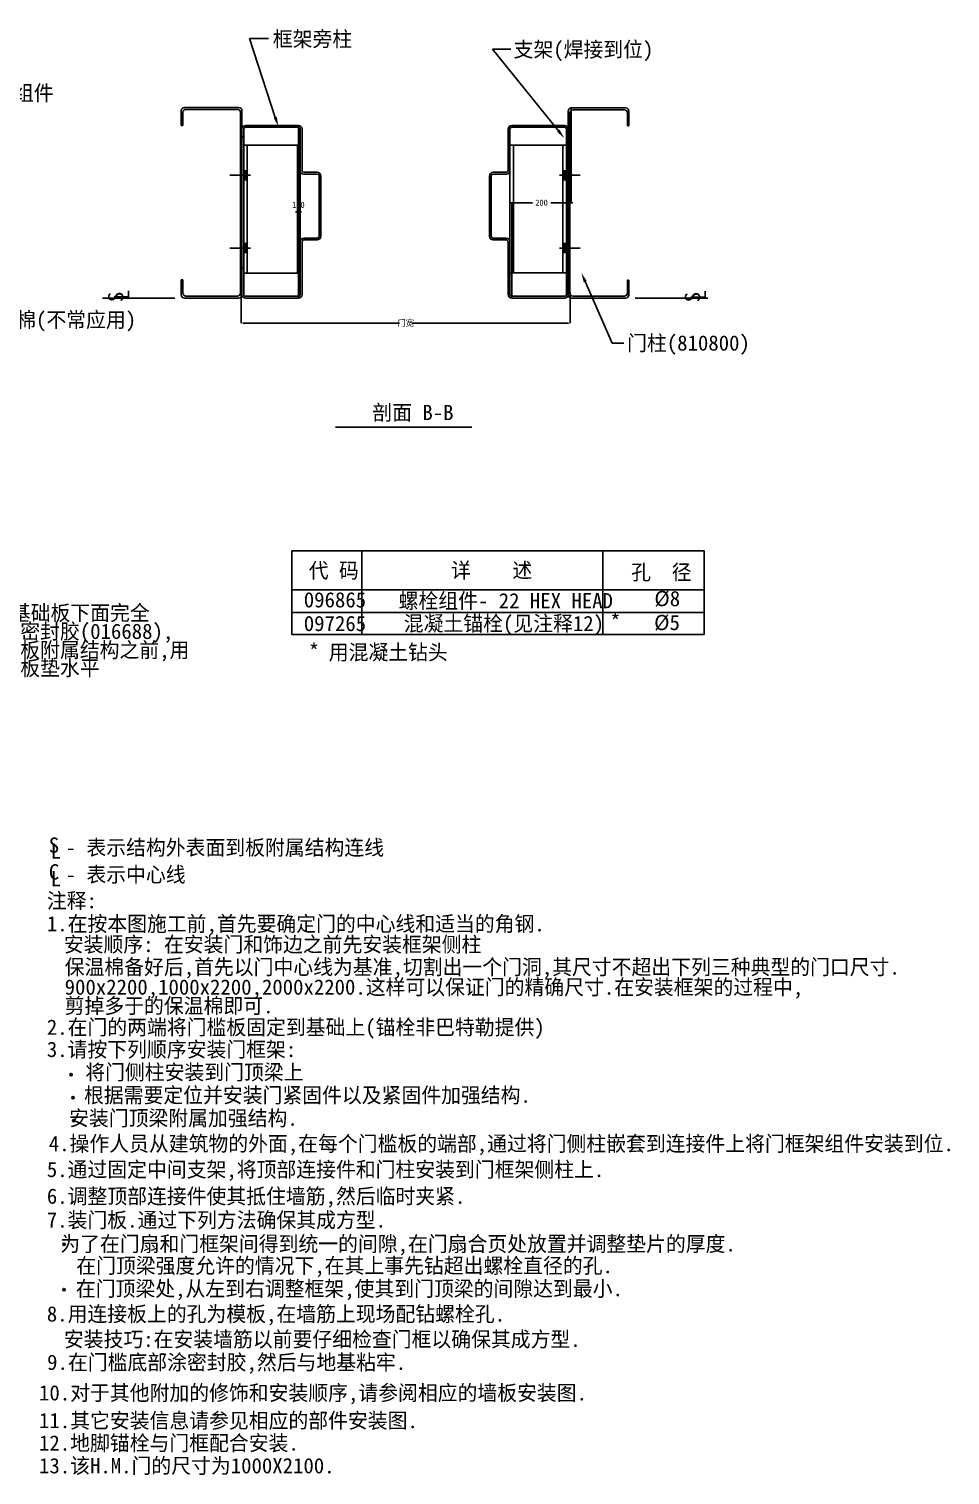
# Model space of a CAD drawing. Header units: metres. Extents: x 60 to 440, y 31 to 281.
# Drawn here: x 288.8 to 439.7, y 34.2 to 271.1 of the extents above; entities that cross this region are included whole.
import ezdxf

# ---------------------------------------------------------------- set-up
doc = ezdxf.new("R2010")
doc.units = ezdxf.units.M
for name, color, linetype in [('CALL', 1, 'Continuous'), ('CTRL', 5, 'Continuous'), ('DIMS-PRIM', 5, 'Continuous'), ('HIDL', 3, 'Continuous'), ('NOTE', 5, 'Continuous'), ('OBJS', 7, 'Continuous'), ('STRL', 2, 'Continuous'), ('TABL', 1, 'Continuous')]:
    doc.layers.add(name, color=color, linetype=linetype)
doc.dimstyles.get("Standard").update_dxf_attribs({"dimtxt": 2.5, "dimasz": 2.5, "dimexe": 1.25, "dimexo": 0.625, "dimtad": 1, "dimcen": 2.5, "dimazin": 3, "dimtfac": 1, "dimtmove": 0, "dimatfit": 3})

# ---------------------------------------------------------------- blocks, each defined once
blk = doc.blocks.new('_CLOSEDFILLED')
at = {"color": 0, "linetype": 'BYBLOCK'}
blk.add_solid([(-1, 0.16), (0, 0), (-1, -0.16)], dxfattribs=at)
blk = doc.blocks.new('*D1')
for p, q in [((323.54, 227.99), (323.54, 222.86)), ((377.41, 227.92), (377.41, 222.86)), ((323.79, 222.86), (349.475, 222.86)), ((351.475, 222.86), (377.16, 222.86))]:
    blk.add_line(p, q)
at = {"layer": 'Defpoints'}
for p in [(323.54, 227.99), (377.41, 227.92), (323.54, 222.86)]:
    blk.add_point(p, dxfattribs=at)
at = {"layer": 'DIMS-PRIM', "xscale": 0.25, "yscale": 0.25, "rotation": 180}
blk.add_blockref('_CLOSEDFILLED', (323.54, 222.86), dxfattribs=at)
at = {"layer": 'DIMS-PRIM', "xscale": 0.25, "yscale": 0.25}
blk.add_blockref('_CLOSEDFILLED', (377.41, 222.86), dxfattribs=at)
at = {"layer": 'DIMS-PRIM', "insert": (350.475, 222.86), "char_height": 1, "attachment_point": 5}
blk.add_mtext('门宽', dxfattribs=at)
blk = doc.blocks.new('*D2')
for p, q in [((332.91, 255.28), (332.91, 241.13)), ((332.66, 241.13), (332.41, 241.13)), ((332.91, 226.98), (332.91, 241.13)), ((332.91, 241.13), (332.91, 241.13)), ((333.16, 241.13), (333.41, 241.13))]:
    blk.add_line(p, q)
at = {"layer": 'Defpoints'}
for p in [(332.91, 255.28), (332.91, 241.13), (332.91, 226.98)]:
    blk.add_point(p, dxfattribs=at)
at = {"layer": 'DIMS-PRIM', "xscale": 0.25, "yscale": 0.25}
blk.add_blockref('_CLOSEDFILLED', (332.91, 241.13), dxfattribs=at)
at = {"layer": 'DIMS-PRIM', "xscale": 0.25, "yscale": 0.25, "rotation": 180}
blk.add_blockref('_CLOSEDFILLED', (332.91, 241.13), dxfattribs=at)
at = {"layer": 'DIMS-PRIM', "insert": (332.91, 242.255), "char_height": 1, "attachment_point": 5}
blk.add_mtext('150', dxfattribs=at)
blk = doc.blocks.new('*D3')
for p, q in [((377.61, 258.23), (377.61, 242.61)), ((371.235, 242.61), (367.61, 242.61)), ((367.86, 226.98), (367.86, 242.61)), ((377.86, 242.61), (374.235, 242.61))]:
    blk.add_line(p, q)
at = {"layer": 'Defpoints'}
for p in [(377.61, 258.23), (377.61, 242.61), (367.86, 226.98)]:
    blk.add_point(p, dxfattribs=at)
at = {"layer": 'DIMS-PRIM', "xscale": 0.25, "yscale": 0.25}
blk.add_blockref('_CLOSEDFILLED', (367.86, 242.61), dxfattribs=at)
at = {"layer": 'DIMS-PRIM', "xscale": 0.25, "yscale": 0.25, "rotation": 180}
blk.add_blockref('_CLOSEDFILLED', (377.61, 242.61), dxfattribs=at)
at = {"layer": 'DIMS-PRIM', "insert": (372.735, 242.61), "char_height": 1, "attachment_point": 5}
blk.add_mtext('200', dxfattribs=at)

msp = doc.modelspace()

# ---------------------------------------------------------------- linework, layer by layer
msp.add_line((323.66, 231.94), (323.95, 231.94))
at = {"layer": 'CALL'}
for p, q in [((329.12, 256.59), (324.87, 269.52)), ((324.87, 269.52), (328, 269.52)), ((375.49, 254.41), (364.7, 267.79)), ((364.7, 267.79), (367.71, 267.79)), ((379.9, 229.68), (384.31, 219.61)), ((384.31, 219.61), (386.23, 219.61)), ((339, 205.85), (361.32, 205.85))]:
    msp.add_line(p, q, dxfattribs=at)
for points in [[(329.37, 256.67), (328.87, 256.51), (329.61, 255.09)], [(375.69, 254.57), (375.28, 254.24), (376.47, 253.18)], [(379.65, 229.57), (380.14, 229.78), (379.26, 231.12)]]:
    msp.add_solid(points, dxfattribs=at)
at = {"layer": 'CTRL'}
for p, q in [((325.07, 247.1), (321.69, 247.1)), ((375.7, 247.1), (379.07, 247.1)), ((325.07, 235.18), (321.69, 235.18)), ((375.7, 235.18), (379.07, 235.18))]:
    msp.add_line(p, q, dxfattribs=at)
at = {"layer": 'DIMS-PRIM'}
for points in [[(323.95, 247.85), (324.52, 247.85), (323.95, 246.35), (324.52, 246.35)], [(376.24, 247.85), (376.81, 247.85), (376.24, 246.35), (376.81, 246.35)], [(323.95, 235.93), (324.52, 235.93), (323.95, 234.44), (324.52, 234.44)], [(376.24, 235.93), (376.81, 235.93), (376.24, 234.44), (376.81, 234.44)]]:
    msp.add_solid(points, dxfattribs=at)
at = {"layer": 'HIDL'}
for p, q in [((332.73, 252.02), (332.73, 231.09)), ((368.13, 252.04), (368.13, 231.1))]:
    msp.add_line(p, q, dxfattribs=at)
at = {"layer": 'NOTE'}
for points in [[(295.47, 99.76, 1), (295.87, 99.76, 1)], [(295.77, 95.98, 1), (296.16, 95.98, 1)], [(295.91, 92.21, 1), (296.31, 92.21, 1)], [(294.31, 71.95, 1), (294.7, 71.95, 1)], [(294.31, 64.55, 1), (294.7, 64.55, 1)]]:
    msp.add_lwpolyline(points, format="xyb", close=True, dxfattribs=at)
at = {"layer": 'OBJS'}
for p, q in [((313.72, 257.72), (313.72, 255.27)), ((313.97, 257.41), (313.97, 255.27)), ((323.16, 258.22), (314.22, 258.22)), ((322.91, 257.91), (314.47, 257.91)), ((323.41, 257.41), (323.41, 227.82)), ((323.66, 257.72), (323.66, 227.5)), ((323.66, 257.63), (323.66, 256.35)), ((377.11, 257.63), (377.11, 227.49)), ((377.11, 257.54), (377.11, 256.26)), ((377.36, 257.33), (377.36, 227.81)), ((377.61, 258.13), (386.54, 258.13)), ((377.86, 257.83), (386.3, 257.83)), ((386.8, 257.33), (386.8, 255.19)), ((387.04, 257.63), (387.04, 255.19)), ((313.72, 255.27), (313.97, 255.27)), ((323.95, 228.85), (323.95, 254.69)), ((332.91, 255.28), (324.25, 255.28)), ((324.25, 254.99), (332.91, 254.99)), ((333.2, 254.69), (333.2, 236.22)), ((333.5, 247.89), (333.5, 254.69)), ((367.27, 247.89), (367.27, 254.69)), ((367.56, 254.69), (367.56, 236.22)), ((367.86, 255.28), (376.52, 255.28)), ((376.52, 254.99), (367.86, 254.99)), ((376.81, 228.85), (376.81, 254.69)), ((387.04, 255.19), (386.8, 255.19)), ((323.95, 253.41), (323.66, 253.41)), ((333.2, 252.02), (323.95, 252.02)), ((324.52, 252.02), (324.52, 231.09)), ((367.56, 252.04), (376.81, 252.04)), ((376.24, 252.04), (376.24, 231.1)), ((376.81, 253.41), (377.11, 253.41)), ((323.66, 247.85), (323.41, 247.85)), ((324.52, 247.85), (323.95, 247.85)), ((335.99, 247.59), (333.8, 247.59)), ((333.8, 247.3), (335.99, 247.3)), ((336.28, 247), (336.28, 237.11)), ((336.58, 237.11), (336.58, 247)), ((364.19, 237.11), (364.19, 247)), ((364.48, 247), (364.48, 237.11)), ((364.78, 247.59), (366.97, 247.59)), ((366.97, 247.3), (364.78, 247.3)), ((376.24, 247.85), (376.81, 247.85)), ((377.11, 247.85), (377.36, 247.85)), ((323.66, 246.35), (323.41, 246.35)), ((324.52, 246.35), (323.95, 246.35)), ((376.24, 246.35), (376.81, 246.35)), ((377.11, 246.35), (377.36, 246.35)), ((323.66, 235.93), (323.41, 235.93)), ((324.52, 235.93), (323.95, 235.93)), ((333.2, 236.22), (333.2, 227.57)), ((333.5, 227.57), (333.5, 236.22)), ((335.99, 236.81), (333.8, 236.81)), ((333.8, 236.52), (335.99, 236.52)), ((364.78, 236.81), (366.97, 236.81)), ((366.97, 236.52), (364.78, 236.52)), ((367.27, 227.57), (367.27, 236.22)), ((367.56, 236.22), (367.56, 227.57)), ((376.24, 235.93), (376.81, 235.93)), ((377.11, 235.93), (377.36, 235.93)), ((323.66, 234.44), (323.41, 234.44)), ((323.66, 232.79), (323.66, 231.51)), ((324.52, 234.44), (323.95, 234.44)), ((376.24, 234.44), (376.81, 234.44)), ((376.81, 227.57), (376.81, 232.38)), ((376.81, 232.38), (377.11, 232.38)), ((377.11, 234.44), (377.36, 234.44)), ((377.11, 232.38), (377.11, 227.57)), ((313.72, 229.95), (313.72, 227.5)), ((313.72, 229.95), (313.97, 229.95)), ((313.97, 229.95), (313.97, 227.82)), ((323.66, 231.94), (323.66, 227.55)), ((333.2, 231.09), (323.95, 231.09)), ((323.95, 227.57), (323.95, 230.87)), ((367.56, 231.1), (376.81, 231.1)), ((386.8, 229.94), (386.8, 227.81)), ((387.04, 229.94), (386.8, 229.94)), ((387.04, 229.94), (387.04, 227.49)), ((314.22, 227), (323.16, 227)), ((314.47, 227.32), (322.91, 227.32)), ((332.91, 227.28), (324.25, 227.28)), ((324.25, 226.98), (332.91, 226.98)), ((367.86, 227.28), (376.52, 227.28)), ((376.52, 226.98), (367.86, 226.98)), ((386.54, 226.99), (377.61, 226.99)), ((386.3, 227.31), (377.86, 227.31))]:
    msp.add_line(p, q, dxfattribs=at)
for centre, radius, start, end in [((314.22, 257.72), 0.5, 90, 180), ((314.47, 257.41), 0.5, 90, 180), ((322.91, 257.41), 0.5, 0, 90), ((323.16, 257.72), 0.5, 0, 90), ((377.61, 257.63), 0.5, 90, 180), ((377.86, 257.33), 0.5, 90, 180), ((386.3, 257.33), 0.5, 0, 90), ((386.54, 257.63), 0.5, 0, 90), ((324.25, 254.69), 0.59, 90, 180), ((324.25, 254.69), 0.3, 90, 180), ((332.91, 254.69), 0.59, 0, 90), ((332.91, 254.69), 0.3, 360, 90), ((367.86, 254.69), 0.59, 90, 180), ((367.86, 254.69), 0.3, 90, 180), ((376.52, 254.69), 0.59, 0, 90), ((376.52, 254.69), 0.3, 0, 90), ((333.8, 247.89), 0.59, 180, 270), ((333.8, 247.89), 0.3, 180, 270), ((335.99, 247), 0.59, 0, 90), ((335.99, 247), 0.3, 360, 90), ((364.78, 247), 0.59, 90, 180), ((364.78, 247), 0.3, 90, 180), ((366.97, 247.89), 0.59, 270, 0), ((366.97, 247.89), 0.3, 270, 0), ((335.99, 237.11), 0.59, 270, 0), ((335.99, 237.11), 0.3, 270, 0), ((364.78, 237.11), 0.59, 180, 270), ((364.78, 237.11), 0.3, 180, 270), ((333.8, 236.22), 0.59, 90, 180), ((333.8, 236.22), 0.3, 90, 180), ((366.97, 236.22), 0.59, 0, 90), ((366.97, 236.22), 0.3, 0, 90), ((314.22, 227.5), 0.5, 180, 270), ((314.47, 227.82), 0.5, 180, 270), ((322.91, 227.82), 0.5, 270, 0), ((323.16, 227.5), 0.5, 270, 0), ((324.25, 227.57), 0.59, 180, 270), ((324.25, 227.57), 0.3, 180, 270), ((332.91, 227.57), 0.59, 270, 0), ((332.91, 227.57), 0.3, 270, 0), ((367.86, 227.57), 0.59, 180, 270), ((367.86, 227.57), 0.3, 180, 270), ((376.52, 227.57), 0.3, 270, 360), ((376.52, 227.57), 0.59, 270, 0), ((377.61, 227.49), 0.5, 180, 270), ((377.86, 227.81), 0.5, 180, 270), ((386.3, 227.81), 0.5, 270, 360), ((386.54, 227.49), 0.5, 270, 360)]:
    msp.add_arc(centre, radius, start, end, dxfattribs=at)
for points in [[(323.66, 247.85), (323.41, 247.85), (323.66, 247.1), (323.41, 247.1)], [(323.66, 246.35), (323.41, 246.35), (323.66, 247.1), (323.41, 247.1)], [(377.11, 247.85), (377.36, 247.85), (377.11, 247.1), (377.36, 247.1)], [(377.11, 246.35), (377.36, 246.35), (377.11, 247.1), (377.36, 247.1)], [(323.66, 235.93), (323.41, 235.93), (323.66, 235.18), (323.41, 235.18)], [(323.66, 234.44), (323.41, 234.44), (323.66, 235.18), (323.41, 235.18)], [(377.11, 235.93), (377.36, 235.93), (377.11, 235.18), (377.36, 235.18)], [(377.11, 234.44), (377.36, 234.44), (377.11, 235.18), (377.36, 235.18)]]:
    msp.add_solid(points, dxfattribs=at)
at = {"layer": 'STRL'}
for p, q in [((312.69, 226.98), (300.79, 226.98)), ((388.08, 226.95), (399.98, 226.95))]:
    msp.add_line(p, q, dxfattribs=at)
at = {"layer": 'TABL'}
for p, q in [((343.31, 171.88), (343.31, 185.59)), ((382.77, 171.88), (382.77, 185.59)), ((331.85, 179.2), (399.36, 179.2)), ((331.85, 175.48), (399.36, 175.48))]:
    msp.add_line(p, q, dxfattribs=at)
msp.add_lwpolyline([(331.85, 185.59), (331.85, 171.88), (399.36, 171.88), (399.36, 185.59)], close=True, dxfattribs=at)

# ---------------------------------------------------------------- texts
at = {"layer": 'CALL'}
for s, p in [('框架旁柱', (328.72, 268.19)), ('支架(焊接到位)', (368.15, 266.48)), ('钻%%c14孔,以安装螺栓组件', (255.94, 259.35)), ('**表示保温棉(不常应用)', (270.27, 222.19)), ('门柱(810800)', (386.75, 218.38)), ('剖面 B-B', (345.01, 206.99)), ('门槛板-在基础板下面完全', (271.1, 174.17)), ('涂满灰色的密封胶(016688),', (271.1, 171.14)), ('混凝土锚栓(见注释12)', (350.16, 172.43)), ('在安装门槛板附属结构之前,用', (271.1, 168.09)), ('*', (334.6, 167.86)), ('用混凝土钻头', (337.87, 167.72)), ('废料将门槛板垫水平', (271.1, 165.14))]:
    msp.add_text(s, height=2.5, dxfattribs=at).set_placement(p)
for s, p in [('S', (304.24, 226.33)), ('L', (305.2, 226.65)), ('S', (398.71, 226.29)), ('L', (399.67, 226.61))]:
    msp.add_text(s, height=2.5, rotation=90, dxfattribs=at).set_placement(p)
at = {"layer": 'NOTE'}
for s, p in [('S', (292.02, 136.11)), ('L', (292.34, 135.15)), ('- 表示结构外表面到板附属结构连线', (294.78, 135.72)), ('C', (292.02, 131.74)), ('L', (292.34, 130.62)), ('- 表示中心线', (294.78, 131.3)), ('注释:', (291.7, 127.01)), ('1.在按本图施工前,首先要确定门的中心线和适当的角钢.', (291.7, 123.23)), ('安装顺序: 在安装门和饰边之前先安装框架侧柱', (294.48, 119.85)), ('保温棉备好后,首先以门中心线为基准,切割出一个门洞,其尺寸不超出下列三种典型的门口尺寸.', (294.62, 116.15)), ('900x2200,1000x2200,2000x2200.这样可以保证门的精确尺寸.在安装框架的过程中,', (294.62, 112.86)), ('剪掉多于的保温棉即可.', (294.62, 109.79)), ('2.在门的两端将门槛板固定到基础上(锚栓非巴特勒提供) ', (291.7, 106.29)), ('3.请按下列顺序安装门框架:', (291.7, 102.65)), (' 将门侧柱安装到门顶梁上', (296.29, 98.92)), ('根据需要定位并安装门紧固件以及紧固件加强结构.', (297.78, 95.15)), ('          安装门顶梁附属加强结构.', (278.34, 91.39)), ('4.操作人员从建筑物的外面,在每个门槛板的端部,通过将门侧柱嵌套到连接件上将门框架组件安装到位.', (292.02, 87.21)), ('5.通过固定中间支架,将顶部连接件和门柱安装到门框架侧柱上.', (291.7, 82.98)), ('6.调整顶部连接件使其抵住墙筋,然后临时夹紧.', (291.7, 78.6)), ('7.装门板.通过下列方法确保其成方型.', (291.7, 74.7)), ('        为了在门扇和门框架间得到统一的间隙,在门扇合页处放置并调整垫片的厚度.', (280.3, 70.79)), ('在门顶梁强度允许的情况下,在其上事先钻超出螺栓直径的孔.', (296.52, 67.22)), ('在门顶梁处,从左到右调整框架,使其到门顶梁的间隙达到最小.', (296.46, 63.45)), ('8.用连接板上的孔为模板,在墙筋上现场配钻螺栓孔.', (291.7, 59.31)), ('安装技巧:在安装墙筋以前要仔细检查门框以确保其成方型.', (294.49, 55.16)), ('9.在门槛底部涂密封胶,然后与地基粘牢.', (291.75, 51.39)), ('10.对于其他附加的修饰和安装顺序,请参阅相应的墙板安装图.', (290.42, 46.38)), ('11.其它安装信息请参见相应的部件安装图.', (290.42, 41.84)), ('12.地脚锚栓与门框配合安装.', (290.42, 38.16)), ('13.该H.M.门的尺寸为1000X2100.', (290.42, 34.44))]:
    msp.add_text(s, height=2.5, dxfattribs=at).set_placement(p)
at = {"layer": 'TABL'}
for s, p in [('代 码', (334.59, 181.12)), ('详    述', (357.9, 181.15)), ('孔  径', (387.4, 180.83)), ('096865', (333.79, 176.31)), ('螺栓组件- 22 HEX HEAD', (349.32, 176.15)), ('%%C8', (391.21, 176.51)), ('*', (383.98, 172.75)), ('097265', (333.79, 172.43)), ('%%C5', (391.17, 172.59))]:
    msp.add_text(s, height=2.5, dxfattribs=at).set_placement(p)

# ---------------------------------------------------------------- dimensions: what is measured, and where the dimension line sits
at = {"layer": 'DIMS-PRIM'}
for base, p1, p2, text, picture, middle in [((377.61, 242.61), (377.61, 258.23), (367.86, 226.98), '200', '*D3', (372.735, 242.61)), ((332.91, 241.13), (332.91, 255.28), (332.91, 226.98), '150', '*D2', (332.91, 242.255)), ((323.54, 222.86), (323.54, 227.99), (377.41, 227.92), '门宽', '*D1', (350.475, 222.86))]:
    dim = msp.add_linear_dim(base=base, p1=p1, p2=p2, text=text, dimstyle='Standard', dxfattribs=at)
    dim.commit()
    dim.dimension.update_dxf_attribs({"geometry": picture, "text_midpoint": middle})

doc.saveas('drawing.dxf')
